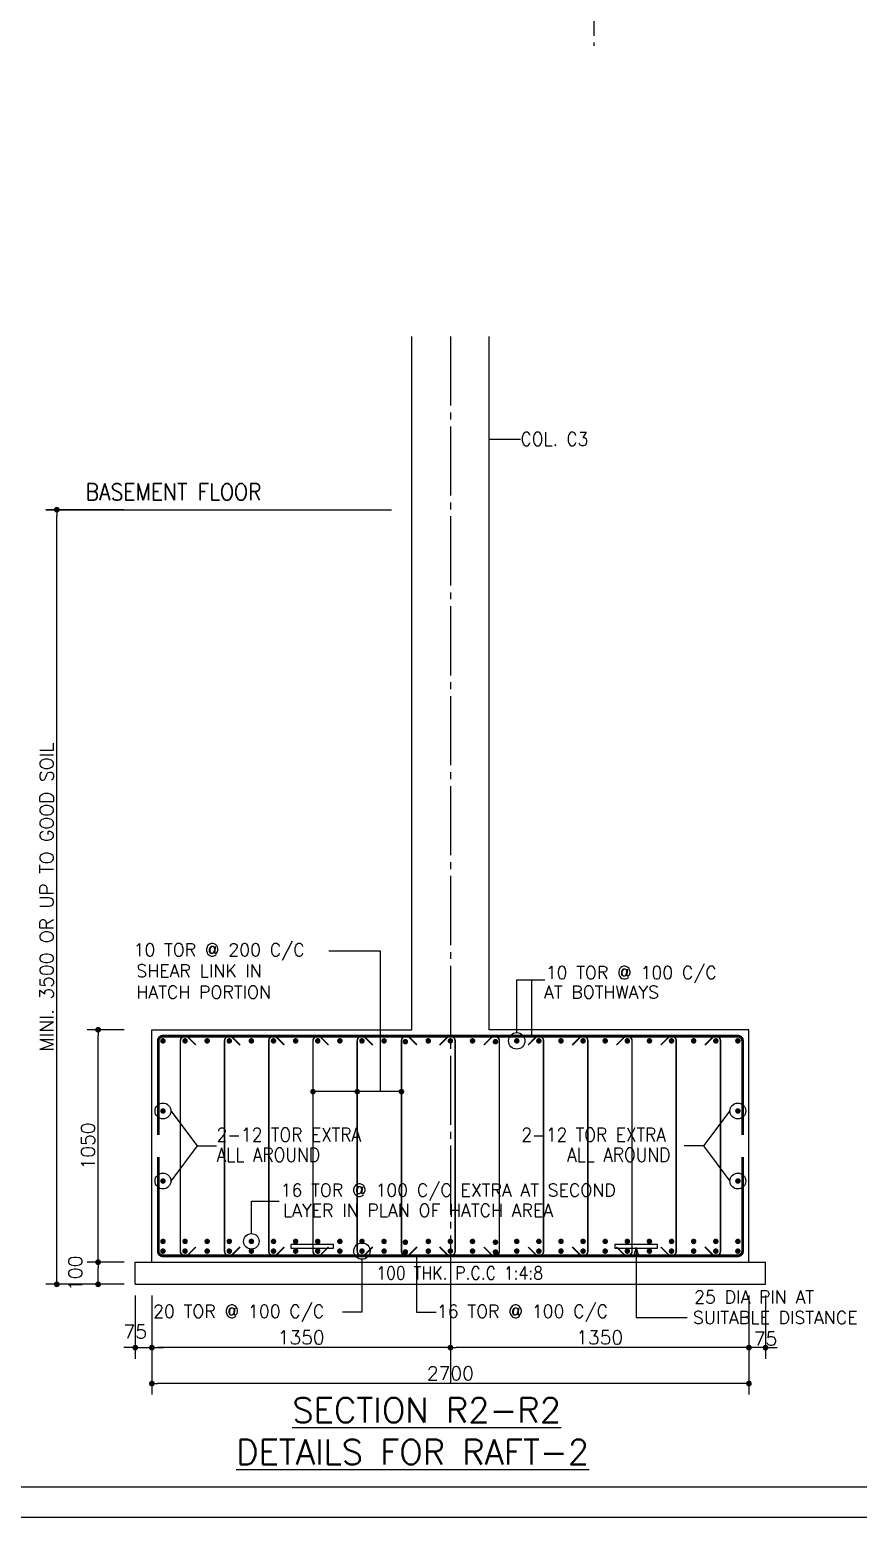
# Model space of a CAD drawing. Extents: x -200722 to 834823, y -494970 to 88783.
# Drawn here: x 476996 to 491983, y -104950 to -78065 of the extents above; entities that cross this region are included whole.
import ezdxf
from ezdxf.enums import TextEntityAlignment as Align

# ---------------------------------------------------------------- set-up
doc = ezdxf.new("R2010")
doc.units = 0
doc.header["$LTSCALE"] = 100
doc.header["$MEASUREMENT"] = 0
doc.header["$PDMODE"] = 34
doc.linetypes.add('ACAD_ISO04W100', pattern=[30, 24, -3, 0, -3])
doc.linetypes.add('CL', pattern=[3.25, 2.5, -0.25, 0.25, -0.25])
doc.layers.get('0').update_dxf_attribs({"linetype": 'CONTINUOUS'})
doc.layers.get('DEFPOINTS').update_dxf_attribs({"linetype": 'CONTINUOUS'})
for name, color, linetype in [('5', 4, 'CONTINUOUS'), ('A-Grid', 5, 'ACAD_ISO04W100'), ('BEAM', 4, 'CONTINUOUS'), ('STEEL', 6, 'CONTINUOUS'), ('TEXT', 2, 'CONTINUOUS')]:
    doc.layers.add(name, color=color, linetype=linetype)
doc.layers.add('9_PRINT BOUNDARY_NON PRINT', color=32, linetype='CONTINUOUS', plot=False)
doc.layers.add('9_TITLE TEXT', color=7, linetype='CONTINUOUS', lineweight=20)
doc.styles.add('ROMANS', font='romans.shx')
doc.styles.get("Standard").update_dxf_attribs({"font": 'simplex.shx'})
doc.dimstyles.new('01 S.K', dxfattribs={"dimtxt": 230, "dimasz": 100, "dimexe": 200, "dimexo": 100, "dimgap": 50, "dimtad": 1, "dimdec": 0, "dimzin": 0, "dimdsep": 46, "dimtxsty": 'Standard', "dimblk": 'DOT', "dimcen": 0.09, "dimclrd": 4, "dimclre": 4, "dimclrt": 4, "dimadec": 0, "dimazin": 0, "dimtfac": 1, "dimtdec": 0, "dimtofl": 0, "dimtmove": 0, "dimatfit": 3, "dimfxl": 2, "dimtolj": 1, "dimtzin": 0, "dimarcsym": 1})
doc.dimstyles.new('STANDARD$0', dxfattribs={"dimtxt": 2.5, "dimasz": 2.5, "dimexe": 2, "dimexo": 0.7, "dimgap": 0.9, "dimtad": 1, "dimdec": 0, "dimdsep": 46, "dimtxsty": 'ROMANS', "dimcen": 0.09, "dimclrd": 4, "dimclre": 4, "dimclrt": 3, "dimadec": 0, "dimazin": 0, "dimtfac": 1, "dimtdec": 0, "dimtmove": 0, "dimatfit": 3, "dimfxl": 1, "dimtolj": 1, "dimtzin": 0, "dimarcsym": 0})

# ---------------------------------------------------------------- blocks, each defined once
blk = doc.blocks.new('DOT')
at = {"color": 0, "linetype": 'ByBlock'}
blk.add_line((-0.5, 0), (-1, 0), dxfattribs=at)
at = {"color": 0, "linetype": 'ByBlock', "const_width": 0.5}
blk.add_lwpolyline([(-0.25, 0, 1), (0.25, 0, 1)], format="xyb", close=True, dxfattribs=at)
blk = doc.blocks.new('*D848')
at = {"layer": 'BEAM', "color": 0, "lineweight": -2, "transparency": 16777216}
for p, q in [((478705, -100340), (478033, -100340)), ((478233, -100636), (478233, -100444)), ((478705, -100740), (478033, -100740))]:
    blk.add_line(p, q, dxfattribs=at)
at = {"layer": 'DEFPOINTS', "color": 0, "lineweight": -3, "transparency": 16777216}
for p in [(478233, -100340), (478905, -100340), (478905, -100740)]:
    blk.add_point(p, dxfattribs=at)
at = {"layer": 'BEAM', "color": 0, "lineweight": -2, "transparency": 16777216, "xscale": 104, "yscale": 104, "zscale": 104}
for p, rotation in [((478233, -100340), 90), ((478233, -100740), 270)]:
    blk.add_blockref('DOT', p, dxfattribs=dict(at, rotation=rotation))
at = {"layer": 'BEAM', "color": 0, "transparency": 16777216, "insert": (477819, -100540), "char_height": 248, "attachment_point": 5, "rotation": 90}
blk.add_mtext('\\A1;100', dxfattribs=at)
blk = doc.blocks.new('_DOT')
at = {"color": 0, "linetype": 'ByBlock'}
blk.add_line((-0.5, 0), (-1, 0), dxfattribs=at)
at = {"color": 0, "linetype": 'ByBlock', "const_width": 0.5}
blk.add_lwpolyline([(-0.25, 0, 1), (0.25, 0, 1)], format="xyb", close=True, dxfattribs=at)
blk = doc.blocks.new('*D849')
at = {"layer": 'BEAM', "color": 0, "lineweight": -2, "transparency": 16777216}
for p, q in [((478705, -96140), (478033, -96140)), ((478233, -100236), (478233, -96244)), ((478705, -100340), (478033, -100340))]:
    blk.add_line(p, q, dxfattribs=at)
at = {"layer": 'DEFPOINTS', "color": 0, "lineweight": -3, "transparency": 16777216}
for p in [(478233, -96140), (478905, -96140, 2867), (478905, -100340)]:
    blk.add_point(p, dxfattribs=at)
at = {"layer": 'BEAM', "color": 0, "lineweight": -2, "transparency": 16777216, "xscale": 104, "yscale": 104, "zscale": 104}
for p, rotation in [((478233, -96140), 90), ((478233, -100340), 270)]:
    blk.add_blockref('DOT', p, dxfattribs=dict(at, rotation=rotation))
at = {"layer": 'BEAM', "color": 0, "transparency": 16777216, "insert": (478049, -98240), "char_height": 248, "attachment_point": 5, "rotation": 90}
blk.add_mtext('\\A1;1050', dxfattribs=at)
blk = doc.blocks.new('*D850')
at = {"layer": 'BEAM', "color": 0, "lineweight": -2, "transparency": 16777216}
for p, q in [((478705, -86740), (477285, -86740)), ((477485, -100636), (477485, -86844)), ((478705, -100740), (477285, -100740))]:
    blk.add_line(p, q, dxfattribs=at)
at = {"layer": 'DEFPOINTS', "color": 0, "lineweight": -3, "transparency": 16777216}
for p in [(477485, -86740), (478905, -86740, -8547), (478905, -100740)]:
    blk.add_point(p, dxfattribs=at)
at = {"layer": 'BEAM', "color": 0, "lineweight": -2, "transparency": 16777216, "xscale": 104, "yscale": 104, "zscale": 104}
for p, rotation in [((477485, -86740), 90), ((477485, -100740), 270)]:
    blk.add_blockref('DOT', p, dxfattribs=dict(at, rotation=rotation))
at = {"layer": 'BEAM', "color": 0, "transparency": 16777216, "insert": (477301, -93740), "char_height": 248, "attachment_point": 5, "rotation": 90}
blk.add_mtext('\\A1;{\\C4;MINI. 3500 OR UP TO GOOD SOIL}', dxfattribs=at)
blk = doc.blocks.new('*D851')
at = {"layer": 'BEAM', "color": 0, "lineweight": -2, "transparency": 16777216}
for p, q in [((478905, -100940), (478905, -102085)), ((479205, -100940), (479205, -102085)), ((478801, -101885), (478697, -101885)), ((478905, -101885), (479205, -101885)), ((479309, -101885), (479413, -101885))]:
    blk.add_line(p, q, dxfattribs=at)
at = {"layer": 'DEFPOINTS', "color": 0, "lineweight": -3, "transparency": 16777216}
for p in [(478905, -100740), (479205, -100740), (479205, -101885)]:
    blk.add_point(p, dxfattribs=at)
at = {"layer": 'BEAM', "color": 0, "lineweight": -2, "transparency": 16777216, "xscale": 104, "yscale": 104, "zscale": 104}
blk.add_blockref('DOT', (478905, -101885), dxfattribs=at)
at = {"layer": 'BEAM', "color": 0, "lineweight": -2, "transparency": 16777216, "xscale": 104, "yscale": 104, "zscale": 104, "rotation": 180}
blk.add_blockref('DOT', (479205, -101885), dxfattribs=at)
at = {"layer": 'BEAM', "color": 0, "transparency": 16777216, "insert": (478905, -101596), "char_height": 248, "attachment_point": 5}
blk.add_mtext('\\A1;75', dxfattribs=at)
blk = doc.blocks.new('*D852')
at = {"layer": 'BEAM', "color": 0, "lineweight": -2, "transparency": 16777216}
for p, q in [((479205, -100940), (479205, -102085)), ((484605, -100940), (484605, -102085)), ((484501, -101885), (479309, -101885))]:
    blk.add_line(p, q, dxfattribs=at)
at = {"layer": 'DEFPOINTS', "color": 0, "lineweight": -3, "transparency": 16777216}
for p in [(479205, -100740), (484605, -100740, 30170), (479205, -101885)]:
    blk.add_point(p, dxfattribs=at)
at = {"layer": 'BEAM', "color": 0, "lineweight": -2, "transparency": 16777216, "xscale": 104, "yscale": 104, "zscale": 104, "rotation": 180}
blk.add_blockref('DOT', (479205, -101885), dxfattribs=at)
at = {"layer": 'BEAM', "color": 0, "lineweight": -2, "transparency": 16777216, "xscale": 104, "yscale": 104, "zscale": 104}
blk.add_blockref('DOT', (484605, -101885), dxfattribs=at)
at = {"layer": 'BEAM', "color": 0, "transparency": 16777216, "insert": (481905, -101701), "char_height": 248, "attachment_point": 5}
blk.add_mtext('\\A1;1350', dxfattribs=at)
blk = doc.blocks.new('*D853')
at = {"layer": 'BEAM', "color": 0, "lineweight": -2, "transparency": 16777216}
for p, q in [((490005, -100940), (490005, -102085)), ((490305, -100940), (490305, -102085)), ((489901, -101885), (489797, -101885)), ((490305, -101885), (490005, -101885)), ((490409, -101885), (490513, -101885))]:
    blk.add_line(p, q, dxfattribs=at)
at = {"layer": 'DEFPOINTS', "color": 0, "lineweight": -3, "transparency": 16777216}
for p in [(490005, -100740), (490305, -100740), (490005, -101885)]:
    blk.add_point(p, dxfattribs=at)
at = {"layer": 'BEAM', "color": 0, "lineweight": -2, "transparency": 16777216, "xscale": 104, "yscale": 104, "zscale": 104}
blk.add_blockref('DOT', (490005, -101885), dxfattribs=at)
at = {"layer": 'BEAM', "color": 0, "lineweight": -2, "transparency": 16777216, "xscale": 104, "yscale": 104, "zscale": 104, "rotation": 180}
blk.add_blockref('DOT', (490305, -101885), dxfattribs=at)
at = {"layer": 'BEAM', "color": 0, "transparency": 16777216, "insert": (490305, -101723), "char_height": 248, "attachment_point": 5}
blk.add_mtext('\\A1;75', dxfattribs=at)
blk = doc.blocks.new('*D854')
at = {"layer": 'BEAM', "color": 0, "lineweight": -2, "transparency": 16777216}
for p, q in [((479205, -100940), (479205, -102734)), ((490005, -100940), (490005, -102734)), ((489901, -102534), (479309, -102534))]:
    blk.add_line(p, q, dxfattribs=at)
at = {"layer": 'DEFPOINTS', "color": 0, "lineweight": -3, "transparency": 16777216}
for p in [(479205, -100740, -29786), (490005, -100740, -2484), (479205, -102534)]:
    blk.add_point(p, dxfattribs=at)
at = {"layer": 'BEAM', "color": 0, "lineweight": -2, "transparency": 16777216, "xscale": 104, "yscale": 104, "zscale": 104, "rotation": 180}
blk.add_blockref('DOT', (479205, -102534), dxfattribs=at)
at = {"layer": 'BEAM', "color": 0, "lineweight": -2, "transparency": 16777216, "xscale": 104, "yscale": 104, "zscale": 104}
blk.add_blockref('DOT', (490005, -102534), dxfattribs=at)
at = {"layer": 'BEAM', "color": 0, "transparency": 16777216, "insert": (484605, -102350), "char_height": 248, "attachment_point": 5}
blk.add_mtext('\\A1;2700', dxfattribs=at)
blk = doc.blocks.new('*D855')
at = {"layer": 'BEAM', "color": 0, "lineweight": -2, "transparency": 16777216}
for p, q in [((484605, -100940), (484605, -102085)), ((490005, -100940), (490005, -102085)), ((489901, -101885), (484709, -101885))]:
    blk.add_line(p, q, dxfattribs=at)
at = {"layer": 'DEFPOINTS', "color": 0, "lineweight": -3, "transparency": 16777216}
for p in [(484605, -100740, 383), (490005, -100740, -97), (484605, -101885)]:
    blk.add_point(p, dxfattribs=at)
at = {"layer": 'BEAM', "color": 0, "lineweight": -2, "transparency": 16777216, "xscale": 104, "yscale": 104, "zscale": 104, "rotation": 180}
blk.add_blockref('DOT', (484605, -101885), dxfattribs=at)
at = {"layer": 'BEAM', "color": 0, "lineweight": -2, "transparency": 16777216, "xscale": 104, "yscale": 104, "zscale": 104}
blk.add_blockref('DOT', (490005, -101885), dxfattribs=at)
at = {"layer": 'BEAM', "color": 0, "transparency": 16777216, "insert": (487305, -101701), "char_height": 248, "attachment_point": 5}
blk.add_mtext('\\A1;1350', dxfattribs=at)
blk = doc.blocks.new('*D907')
at = {"layer": 'BEAM', "color": 0, "lineweight": -2, "transparency": 16777216}
for p, q in [((493771, -86740), (492351, -86740)), ((492551, -100636), (492551, -86844)), ((493771, -100740), (492351, -100740))]:
    blk.add_line(p, q, dxfattribs=at)
at = {"layer": 'DEFPOINTS', "color": 0, "lineweight": -3, "transparency": 16777216}
for p in [(492551, -86740), (493971, -86740, 19167), (493971, -100740)]:
    blk.add_point(p, dxfattribs=at)
at = {"layer": 'BEAM', "color": 0, "lineweight": -2, "transparency": 16777216, "xscale": 104, "yscale": 104, "zscale": 104}
for p, rotation in [((492551, -86740), 90), ((492551, -100740), 270)]:
    blk.add_blockref('DOT', p, dxfattribs=dict(at, rotation=rotation))
at = {"layer": 'BEAM', "color": 0, "transparency": 16777216, "insert": (492367, -93740), "char_height": 248, "attachment_point": 5, "rotation": 90}
blk.add_mtext('\\A1;{\\C4;MINI. 3500 OR UP TO GOOD SOIL}', dxfattribs=at)

msp = doc.modelspace()

# ---------------------------------------------------------------- linework, layer by layer
at = {"color": 18, "true_color": 0x000000}
msp.add_lwpolyline([(433669.4, -104400.4), (525079.4, -104400.4), (525079.4, -40160.4), (433669.4, -40160.4)], close=True, dxfattribs=at)
at = {"layer": '5', "color": 18, "lineweight": -3, "ltscale": 0.4, "true_color": 0x000000}
for p, q in [((483905.2, -96140.4, 30067.8), (483905.2, -83609.2, 30067.8)), ((485305.2, -96140.4, 30067.8), (485305.2, -83609.2, 30067.8)), ((477285, -86740.4, -26552.2), (483541.2, -86740.4, -33.9)), ((478905.2, -100340.4, 281.3), (490305.2, -100340.4, -2202.7)), ((478905.2, -100740.4, 30067.8), (478905.2, -100340.4, 30067.8)), ((490305.2, -100740.4, 27583.8), (490305.2, -100340.4, 27583.8)), ((478905.2, -100740.4, 281.3), (490305.2, -100740.4, -2202.7))]:
    msp.add_line(p, q, dxfattribs=at)
for points, elevation in [([(479205.2, -100340.4), (479205.2, -96140.4), (483905.2, -96140.4)], 30067.8), ([(490005.2, -100340.4), (490005.2, -96140.4), (485305.2, -96140.4)], 27583.8)]:
    msp.add_lwpolyline(points, dxfattribs=dict(at, elevation=elevation))
at = {"layer": '9_PRINT BOUNDARY_NON PRINT', "color": 18, "true_color": 0x000000}
msp.add_lwpolyline([(433119.4, -104950.4), (525629.4, -104950.4), (525629.4, -39610.4), (433119.4, -39610.4)], close=True, dxfattribs=at)
at = {"layer": '9_TITLE TEXT', "color": 18, "true_color": 0x000000}
msp.add_lwpolyline([(525079.4, -40160.4), (433669.4, -40160.4), (433669.4, -104400.4), (525079.4, -104400.4)], dxfattribs=at)
at = {"layer": 'A-Grid', "color": 8, "linetype": 'CL', "ltscale": 5}
msp.add_lwpolyline([(487198.8, -60673.1), (487198.8, -78357.7)], dxfattribs=at)
at = {"layer": 'A-Grid', "color": 8, "linetype": 'CL', "ltscale": 5, "elevation": 30451.2}
msp.add_lwpolyline([(484605.2, -83609.2), (484605.2, -102533.9)], dxfattribs=at)
at = {"layer": 'STEEL', "color": 18, "lineweight": -3, "ltscale": 0.4, "true_color": 0x000000, "const_width": 50.8, "elevation": 59854.3}
for points in [[(489890.2, -98040.4), (489890.2, -96340.4, 0.4142136), (489805.2, -96255.4), (479405.2, -96255.4, 0.4142136), (479320.2, -96340.4), (479320.2, -98040.4)], [(489890.2, -98440.4), (489890.2, -100140.4, -0.4142136), (489805.2, -100225.4), (479405.2, -100225.4, -0.4142136), (479320.2, -100140.4), (479320.2, -98440.4)]]:
    msp.add_lwpolyline(points, format="xyb", dxfattribs=at)
at = {"layer": 'STEEL', "color": 40}
for points, elevation in [([(480000.4, -96415.3, 28, 28, 0), (479865.4, -96280.3, 28, 28, 0.6681786), (479720.2, -96340.4, 28, 28, 0), (479720.2, -100140.4, 28, 28, 0.6681786), (479865.4, -100200.5, 28, 28, 0), (480000.4, -100065.4, 0, 0, 0)], 27583.8), ([(480800.4, -96415.3, 28, 28, 0), (480665.4, -96280.3, 28, 28, 0.6681786), (480520.2, -96340.4, 28, 28, 0), (480520.2, -100140.4, 28, 28, 0.6681786), (480665.4, -100200.5, 28, 28, 0), (480800.4, -100065.4, 0, 0, 0)], 30067.8), ([(481600.4, -96415.3, 28, 28, 0), (481465.4, -96280.3, 28, 28, 0.6681786), (481320.2, -96340.4, 28, 28, 0), (481320.2, -100140.4, 28, 28, 0.6681786), (481465.4, -100200.5, 28, 28, 0), (481600.4, -100065.4, 0, 0, 0)], 30067.8), ([(482400.4, -96415.3, 28, 28, 0), (482265.4, -96280.3, 28, 28, 0.6681786), (482120.2, -96340.4, 28, 28, 0), (482120.2, -100140.4, 28, 28, 0.6681786), (482265.4, -100200.5, 28, 28, 0), (482400.4, -100065.4, 0, 0, 0)], 30067.8), ([(483200.4, -96415.3, 28, 28, 0), (483065.4, -96280.3, 28, 28, 0.6681786), (482920.2, -96340.4, 28, 28, 0), (482920.2, -100140.4, 28, 28, 0.6681786), (483065.4, -100200.5, 28, 28, 0), (483200.4, -100065.4, 0, 0, 0)], 30067.8), ([(484000.4, -96415.3, 28, 28, 0), (483865.4, -96280.3, 28, 28, 0.6681786), (483720.2, -96340.4, 28, 28, 0), (483720.2, -100140.4, 28, 28, 0.6681786), (483865.4, -100200.5, 28, 28, 0), (484000.4, -100065.4, 0, 0, 0)], 30067.8), ([(484410.1, -96415.3, 28, 28, 0), (484545.1, -96280.3, 28, 28, -0.6681786), (484690.2, -96340.4, 28, 28, 0), (484690.2, -100140.4, 28, 28, -0.6681786), (484545.1, -100200.5, 28, 28, 0), (484410.1, -100065.4, 0, 0, 0)], 30067.8), ([(485210.1, -96415.3, 28, 28, 0), (485345.1, -96280.3, 28, 28, -0.6681786), (485490.2, -96340.4, 28, 28, 0), (485490.2, -100140.4, 28, 28, -0.6681786), (485345.1, -100200.5, 28, 28, 0), (485210.1, -100065.4, 0, 0, 0)], 30067.8), ([(486010.1, -96415.3, 28, 28, 0), (486145.1, -96280.3, 28, 28, -0.6681786), (486290.2, -96340.4, 28, 28, 0), (486290.2, -100140.4, 28, 28, -0.6681786), (486145.1, -100200.5, 28, 28, 0), (486010.1, -100065.4, 0, 0, 0)], 30067.8), ([(486810.1, -96415.3, 28, 28, 0), (486945.1, -96280.3, 28, 28, -0.6681786), (487090.2, -96340.4, 28, 28, 0), (487090.2, -100140.4, 28, 28, -0.6681786), (486945.1, -100200.5, 28, 28, 0), (486810.1, -100065.4, 0, 0, 0)], 30067.8), ([(487610.1, -96415.3, 28, 28, 0), (487745.1, -96280.3, 28, 28, -0.6681786), (487890.2, -96340.4, 28, 28, 0), (487890.2, -100140.4, 28, 28, -0.6681786), (487745.1, -100200.5, 28, 28, 0), (487610.1, -100065.4, 0, 0, 0)], 30067.8), ([(488410.1, -96415.3, 28, 28, 0), (488545.1, -96280.3, 28, 28, -0.6681786), (488690.2, -96340.4, 28, 28, 0), (488690.2, -100140.4, 28, 28, -0.6681786), (488545.1, -100200.5, 28, 28, 0), (488410.1, -100065.4, 0, 0, 0)], 30067.8), ([(489210.1, -96415.3, 28, 28, 0), (489345.1, -96280.3, 28, 28, -0.6681786), (489490.2, -96340.4, 28, 28, 0), (489490.2, -100140.4, 28, 28, -0.6681786), (489345.1, -100200.5, 28, 28, 0), (489210.1, -100065.4, 0, 0, 0)], 27583.8)]:
    msp.add_lwpolyline(points, format="xyseb", dxfattribs=dict(at, elevation=elevation))
at = {"layer": 'STEEL', "color": 18, "lineweight": -3, "ltscale": 0.4, "true_color": 0x000000, "const_width": 50}
for points, elevation in [([(479430.2, -96340.4, 1), (479380.2, -96340.4, 1)], 30067.8), ([(479830.2, -96340.4, -1), (479780.2, -96340.4, -1)], 30067.8), ([(480230.2, -96340.4, -1), (480180.2, -96340.4, -1)], 30067.8), ([(480630.2, -96340.4, -1), (480580.2, -96340.4, -1)], 30067.8), ([(481030.2, -96340.4, -1), (480980.2, -96340.4, -1)], 30067.8), ([(481430.2, -96340.4, -1), (481380.2, -96340.4, -1)], 30067.8), ([(481830.2, -96340.4, -1), (481780.2, -96340.4, -1)], 30067.8), ([(482230.2, -96340.4, -1), (482180.2, -96340.4, -1)], 30067.8), ([(482630.2, -96340.4, -1), (482580.2, -96340.4, -1)], 30067.8), ([(483030.2, -96340.4, -1), (482980.2, -96340.4, -1)], 30067.8), ([(483430.2, -96340.4, -1), (483380.2, -96340.4, -1)], 30067.8), ([(483815.2, -96355.4, -1), (483765.2, -96355.4, -1)], 30067.8), ([(484230.2, -96340.4, -1), (484180.2, -96340.4, -1)], 30067.8), ([(484630.2, -96340.4, -1), (484580.2, -96340.4, -1)], 30067.8), ([(485030.2, -96340.4, -1), (484980.2, -96340.4, -1)], 30067.8), ([(485445.2, -96355.4, -1), (485395.2, -96355.4, -1)], 30067.8), ([(485830.2, -96340.4, -1), (485780.2, -96340.4, -1)], 30067.8), ([(486230.2, -96340.4, -1), (486180.2, -96340.4, -1)], 30067.8), ([(486630.2, -96340.4, -1), (486580.2, -96340.4, -1)], 30067.8), ([(487030.2, -96340.4, -1), (486980.2, -96340.4, -1)], 30067.8), ([(487430.2, -96340.4, -1), (487380.2, -96340.4, -1)], 30067.8), ([(487830.2, -96340.4, -1), (487780.2, -96340.4, -1)], 30067.8), ([(488230.2, -96340.4, -1), (488180.2, -96340.4, -1)], 30067.8), ([(488630.2, -96340.4, -1), (488580.2, -96340.4, -1)], 30067.8), ([(489030.2, -96340.4, -1), (488980.2, -96340.4, -1)], 30067.8), ([(489380.2, -96340.4, 1), (489430.2, -96340.4, 1)], 27583.8), ([(489780.2, -96340.4, -1), (489830.2, -96340.4, -1)], 27583.8), ([(479430.2, -97607.1, -1), (479380.2, -97607.1, -1)], 30545.7), ([(489780.2, -97607.1, 1), (489830.2, -97607.1, 1)], 30545.7), ([(479430.2, -98873.7, -1), (479380.2, -98873.7, -1)], 29589.9), ([(489780.2, -98873.7, 1), (489830.2, -98873.7, 1)], 29589.9), ([(479430.2, -99964.9, -1), (479380.2, -99964.9, -1)], 30067.8), ([(479830.2, -99964.9, -1), (479780.2, -99964.9, -1)], 30067.8), ([(480230.2, -99964.9, -1), (480180.2, -99964.9, -1)], 30067.8), ([(480630.2, -99964.9, -1), (480580.2, -99964.9, -1)], 30067.8), ([(481030.2, -99964.9, -1), (480980.2, -99964.9, -1)], 30067.8), ([(481430.2, -99964.9, -1), (481380.2, -99964.9, -1)], 30067.8), ([(481830.2, -99964.9, -1), (481780.2, -99964.9, -1)], 30067.8), ([(482230.2, -99964.9, -1), (482180.2, -99964.9, -1)], 30067.8), ([(482630.2, -99964.9, -1), (482580.2, -99964.9, -1)], 30067.8), ([(483030.2, -99964.9, -1), (482980.2, -99964.9, -1)], 30067.8), ([(483430.2, -99964.9, -1), (483380.2, -99964.9, -1)], 30067.8), ([(483815.2, -99979.9, -1), (483765.2, -99979.9, -1)], 30067.8), ([(484230.2, -99964.9, -1), (484180.2, -99964.9, -1)], 30067.8), ([(484630.2, -99964.9, -1), (484580.2, -99964.9, -1)], 30067.8), ([(485030.2, -99964.9, -1), (484980.2, -99964.9, -1)], 30067.8), ([(485445.2, -99979.9, -1), (485395.2, -99979.9, -1)], 30067.8), ([(485830.2, -99964.9, -1), (485780.2, -99964.9, -1)], 30067.8), ([(486230.2, -99964.9, -1), (486180.2, -99964.9, -1)], 30067.8), ([(486630.2, -99964.9, -1), (486580.2, -99964.9, -1)], 30067.8), ([(487030.2, -99964.9, -1), (486980.2, -99964.9, -1)], 30067.8), ([(487430.2, -99964.9, -1), (487380.2, -99964.9, -1)], 30067.8), ([(487830.2, -99964.9, -1), (487780.2, -99964.9, -1)], 30067.8), ([(488230.2, -99964.9, -1), (488180.2, -99964.9, -1)], 30067.8), ([(488630.2, -99964.9, -1), (488580.2, -99964.9, -1)], 30067.8), ([(489030.2, -99964.9, -1), (488980.2, -99964.9, -1)], 30067.8), ([(489380.2, -99964.9, 1), (489430.2, -99964.9, 1)], 27583.8), ([(489780.2, -99964.9, 1), (489830.2, -99964.9, 1)], 27583.8), ([(479430.2, -100140.4, -1), (479380.2, -100140.4, -1)], 30067.8), ([(479830.2, -100140.4, -1), (479780.2, -100140.4, -1)], 30067.8), ([(480230.2, -100140.4, -1), (480180.2, -100140.4, -1)], 30067.8), ([(480630.2, -100140.4, -1), (480580.2, -100140.4, -1)], 30067.8), ([(481030.2, -100140.4, -1), (480980.2, -100140.4, -1)], 30067.8), ([(481430.2, -100140.4, -1), (481380.2, -100140.4, -1)], 30067.8), ([(481830.2, -100140.4, -1), (481780.2, -100140.4, -1)], 30067.8), ([(482230.2, -100140.4, -1), (482180.2, -100140.4, -1)], 30067.8), ([(482630.2, -100140.4, -1), (482580.2, -100140.4, -1)], 30067.8), ([(483030.2, -100140.4, -1), (482980.2, -100140.4, -1)], 30067.8), ([(483430.2, -100140.4, -1), (483380.2, -100140.4, -1)], 30067.8), ([(483815.2, -100155.4, -1), (483765.2, -100155.4, -1)], 30067.8), ([(484230.2, -100140.4, -1), (484180.2, -100140.4, -1)], 30067.8), ([(484630.2, -100140.4, -1), (484580.2, -100140.4, -1)], 30067.8), ([(485030.2, -100140.4, -1), (484980.2, -100140.4, -1)], 30067.8), ([(485445.2, -100155.4, -1), (485395.2, -100155.4, -1)], 30067.8), ([(485830.2, -100140.4, -1), (485780.2, -100140.4, -1)], 30067.8), ([(486230.2, -100140.4, -1), (486180.2, -100140.4, -1)], 30067.8), ([(486630.2, -100140.4, -1), (486580.2, -100140.4, -1)], 30067.8), ([(487030.2, -100140.4, -1), (486980.2, -100140.4, -1)], 30067.8), ([(487430.2, -100140.4, -1), (487380.2, -100140.4, -1)], 30067.8), ([(487830.2, -100140.4, -1), (487780.2, -100140.4, -1)], 30067.8), ([(488230.2, -100140.4, -1), (488180.2, -100140.4, -1)], 30067.8), ([(488630.2, -100140.4, -1), (488580.2, -100140.4, -1)], 30067.8), ([(489030.2, -100140.4, -1), (488980.2, -100140.4, -1)], 30067.8), ([(489380.2, -100140.4, 1), (489430.2, -100140.4, 1)], 27583.8), ([(489780.2, -100140.4, 1), (489830.2, -100140.4, 1)], 27583.8)]:
    msp.add_lwpolyline(points, format="xyb", close=True, dxfattribs=dict(at, elevation=elevation))
at = {"layer": 'STEEL', "color": 20, "lineweight": -3, "ltscale": 10, "elevation": -11499.5}
for points in [[(482488.4, -100021.3), (481719.4, -100021.3), (481719.4, -100087.8), (482488.4, -100087.8)], [(488348.5, -100021.3), (487579.6, -100021.3), (487579.6, -100087.8), (488348.5, -100087.8)]]:
    msp.add_lwpolyline(points, close=True, dxfattribs=at)
at = {"layer": 'TEXT', "color": 18, "true_color": 0x000000}
for p, q in [((485305.2, -85462.8, 30067.8), (485874, -85462.8, 30067.8)), ((485805.2, -95238, 30067.8), (486311.9, -95238, 30067.8)), ((485805.2, -96192, 30067.8), (485805.2, -95238, 30067.8)), ((486076.2, -96255.4, 30067.8), (486076.2, -95238, 30067.8)), ((479548.5, -97607.1, 30545.7), (480026.1, -98240.4, 30067.8)), ((489661.9, -97607.1, 30545.7), (489184.4, -98240.4, 30067.8)), ((480026.1, -98240.4, 30067.8), (479548.5, -98873.7, 29589.9)), ((480026.1, -98240.4, 30067.8), (480375.6, -98240.4, 30067.8)), ((489184.4, -98240.4, 30067.8), (488834.9, -98240.4, 30067.8)), ((489184.4, -98240.4, 30067.8), (489661.9, -98873.7, 29589.9)), ((481005.2, -99824.8, 30067.8), (481005.2, -99237.9, 30067.8)), ((481005.2, -99237.9, 30067.8), (481507.3, -99237.9, 30067.8)), ((483989.7, -100225.4, 59854.3), (483989.7, -101242.8, 59854.3)), ((483005.2, -100288.8, 30067.8), (483005.2, -101242.8, 30067.8)), ((483005.2, -101242.8, 30067.8), (482650.3, -101242.8, 30067.8)), ((483989.7, -101242.8, 59854.3), (484344.6, -101242.8, 59854.3))]:
    msp.add_line(p, q, dxfattribs=at)
at = {"layer": 'TEXT', "color": 18, "ltscale": 0.4, "true_color": 0x000000}
for p, q in [((483339.2, -94718.1, 30067.8), (482406.4, -94718.1, 30067.8)), ((483339.2, -97258, 30067.8), (483339.2, -94718.1, 30067.8)), ((483720.2, -97258, 30067.8), (482120.2, -97258, 30067.8))]:
    msp.add_line(p, q, dxfattribs=at)
at = {"layer": 'TEXT', "color": 18, "ltscale": 0.4, "true_color": 0x000000, "const_width": 50, "elevation": 30067.8}
for points in [[(482145.2, -97258, -1), (482095.2, -97258, -1)], [(482945.2, -97258, -1), (482895.2, -97258, -1)], [(483745.2, -97258, -1), (483695.2, -97258, -1)]]:
    msp.add_lwpolyline(points, format="xyb", close=True, dxfattribs=at)
at = {"layer": 'TEXT', "color": 18, "true_color": 0x000000}
for centre, radius in [((485805.2, -96340.4, 30067.8), 148.4), ((479405.2, -97607.1, 30545.7), 143.3), ((489805.2, -97607.1, 30545.7), 143.3), ((479405.2, -98873.7, 29589.9), 143.3), ((489805.2, -98873.7, 29589.9), 143.3), ((481005.2, -99964.9, 30067.8), 140), ((483005.2, -100140.4, 30067.8), 148.4)]:
    msp.add_circle(centre, radius, dxfattribs=at)

# ---------------------------------------------------------------- texts
at = {"layer": 'TEXT', "color": 18, "true_color": 0x000000, "width": 0.9}
for s, p in [('COL. C3', (485874, -85462.8, 281.3)), ('2-12 TOR EXTRA', (480375.6, -98037, 281.3)), ('2-12 TOR EXTRA', (485888.5, -98037, 281.3)), ('ALL AROUND', (480375.6, -98399.8, 281.3)), ('ALL AROUND', (486713.5, -98399.8, 281.3))]:
    msp.add_text(s, height=250, dxfattribs=at).set_placement(p, align=Align.MIDDLE_LEFT)
msp.add_text('BASEMENT FLOOR', height=300, dxfattribs=at).set_placement((478007.1, -86567.4, -11516))
at = {"layer": 'TEXT', "color": 18, "true_color": 0x000000}
for s, height, p in [('10 TOR @ 200 C/C', 230, (478873.1, -94810.1)), ('10 TOR @ 100 C/C', 230, (486328.4, -95221.2, 30067.8)), ('AT BOTHWAYS', 230, (486298.4, -95574, 30067.8)), ('16 TOR @ 100 C/C EXTRA AT SECOND', 230, (481534, -99153.1, 18568.3)), ('LAYER IN PLAN OF HATCH AREA', 230, (481573.8, -99518.6, 18568.3)), ('20 TOR @ 100 C/C', 230, (479227.7, -101343.9, 30067.8)), ('16 TOR @ 100 C/C', 230, (484361.1, -101343.9, 59854.3)), ('%%USECTION R2-R2', 450, (481745.6, -103239.5, 30067.8)), ('%%UDETAILS FOR RAFT-2', 450, (480730.2, -103995.9, 30067.8))]:
    msp.add_text(s, height=height, dxfattribs=at).set_placement(p)
for s, p in [('SHEAR LINK IN ', (478924.6, -95075.2)), ('HATCH PORTION', (478924.6, -95459.4)), ('25 DIA PIN AT', (489013.8, -100969.3)), ('SUITABLE DISTANCE (TYP)', (488993.8, -101341.1))]:
    msp.add_text(s, height=230, dxfattribs=at).set_placement(p, align=Align.MIDDLE_LEFT)
at = {"layer": 'TEXT', "color": 18, "ltscale": 5, "true_color": 0x000000, "style": 'ROMANS', "width": 0.9}
msp.add_text('100 THK. P.C.C 1:4:8', height=230, dxfattribs=at).set_placement((483264.4, -100535.7, 6031.1), align=Align.MIDDLE_LEFT)

# ---------------------------------------------------------------- dimensions: what is measured, and where the dimension line sits
at = {"layer": 'BEAM', "color": 18, "true_color": 0x000000}
for base, p1, p2, picture, middle in [((477485, -86740.4, 281.3), (478905.2, -100740.4, 281.3), (478905.2, -86740.4, -8265.2), '*D850', (477301, -93740.4, 281.3)), ((492551.1, -86740.4, -29399), (493971.3, -100740.4, -29399), (493971.3, -86740.4, -10232.3), '*D907', (492367.1, -93740.4, -29399))]:
    dim = msp.add_linear_dim(base=base, p1=p1, p2=p2, angle=90, text='{\\C4;MINI. <> OR UP TO GOOD SOIL}', dimstyle='STANDARD$0', override={"dimscale": 8, "dimtxt": 31, "dimasz": 13, "dimexe": 25, "dimexo": 25, "dimgap": 7.5, "dimlfac": 0.25, "dimzin": 3, "dimtxsty": 'Standard', "dimblk": 'DOT', "dimcen": 3, "dimdle": 4, "dimclrd": 0, "dimclre": 0, "dimclrt": 0, "dimtmove": 2, "dimldrblk": 'DOT', "dimtzin": 3}, dxfattribs=at)
    dim.commit()
    dim.dimension.update_dxf_attribs({"geometry": picture, "text_midpoint": middle})
for base, p1, p2, angle, picture, middle in [((478232.7, -96140.4, 281.3), (478905.2, -100340.4, 281.3), (478905.2, -96140.4, 3148.8), 90, '*D849', (478048.7, -98240.4, 281.3)), ((478232.7, -100340.4, 281.3), (478905.2, -100740.4, 281.3), (478905.2, -100340.4, 281.3), 90, '*D848', (477818.7, -100540.4, 281.3)), ((479205.2, -101884.5, 281.3), (484605.2, -100740.4, 30451.2), (479205.2, -100740.4, 281.3), 180, '*D852', (481905.2, -101700.5, 281.3)), ((484605.2, -101884.5, 30067.8), (490005.2, -100740.4, 29971.2), (484605.2, -100740.4, 30451.2), 180, '*D855', (487305.2, -101700.5, 30067.8))]:
    dim = msp.add_linear_dim(base=base, p1=p1, p2=p2, angle=angle, dimstyle='STANDARD$0', override={"dimscale": 8, "dimtxt": 31, "dimasz": 13, "dimexe": 25, "dimexo": 25, "dimgap": 7.5, "dimlfac": 0.25, "dimzin": 3, "dimtxsty": 'Standard', "dimblk": 'DOT', "dimcen": 3, "dimdle": 4, "dimclrd": 0, "dimclre": 0, "dimclrt": 0, "dimtmove": 2, "dimldrblk": 'DOT', "dimtzin": 3}, dxfattribs=at)
    dim.commit()
    dim.dimension.update_dxf_attribs({"geometry": picture, "text_midpoint": middle})
dim = msp.add_linear_dim(base=(479205.2, -101884.5, 281.3), p1=(478905.2, -100740.4, 281.3), p2=(479205.2, -100740.4, 281.3), dimstyle='STANDARD$0', override={"dimscale": 8, "dimtxt": 31, "dimasz": 13, "dimexe": 25, "dimexo": 25, "dimgap": 7.5, "dimlfac": 0.25, "dimzin": 3, "dimtxsty": 'Standard', "dimblk": 'DOT', "dimcen": 3, "dimdle": 4, "dimclrd": 0, "dimclre": 0, "dimclrt": 0, "dimtmove": 2, "dimldrblk": 'DOT', "dimtzin": 3}, dxfattribs=at)
dim.commit()
dim.dimension.update_dxf_attribs({"geometry": '*D851', "text_midpoint": (478905.2, -101595.9, 281.3), "dimtype": 160})
dim = msp.add_linear_dim(base=(479205.2, -102533.9, 30067.8), p1=(490005.2, -100740.4, 27583.8), p2=(479205.2, -100740.4, 281.3), dimstyle='STANDARD$0', override={"dimscale": 8, "dimtxt": 31, "dimasz": 13, "dimexe": 25, "dimexo": 25, "dimgap": 7.5, "dimlfac": 0.25, "dimzin": 3, "dimtxsty": 'Standard', "dimblk": 'DOT', "dimcen": 3, "dimdle": 4, "dimclrd": 0, "dimclre": 0, "dimclrt": 0, "dimtmove": 2, "dimldrblk": 'DOT', "dimtzin": 3}, dxfattribs=at)
dim.commit()
dim.dimension.update_dxf_attribs({"geometry": '*D854', "text_midpoint": (484605.2, -102349.9, 30067.8)})
dim = msp.add_linear_dim(base=(490005.2, -101884.5, -2202.7), p1=(490305.2, -100740.4, -2202.7), p2=(490005.2, -100740.4, -2202.7), angle=180, dimstyle='STANDARD$0', override={"dimscale": 8, "dimtxt": 31, "dimasz": 13, "dimexe": 25, "dimexo": 25, "dimgap": 7.5, "dimlfac": 0.25, "dimzin": 3, "dimtxsty": 'Standard', "dimblk": 'DOT', "dimcen": 3, "dimdle": 4, "dimclrd": 0, "dimclre": 0, "dimclrt": 0, "dimtmove": 2, "dimldrblk": 'DOT', "dimtzin": 3}, dxfattribs=at)
dim.commit()
dim.dimension.update_dxf_attribs({"geometry": '*D853', "text_midpoint": (490305.2, -101723, -2202.7), "dimtype": 160})

# ---------------------------------------------------------------- leaders
at = {"layer": 'TEXT', "color": 18, "true_color": 0x000000}
msp.add_leader([(487968.2, -100075.3, -11499.5), (487968.2, -101339.4, -11499.5), (488889.9, -101339.4, -11499.5)], dimstyle='01 S.K', override={"dimasz": 150, "dimtad": 0, "dimclrd": 256, "dimldrblk": 'Open30', "dimfxl": 0.18, "dimfxlon": 1}, dxfattribs=at)

doc.saveas('drawing.dxf')
